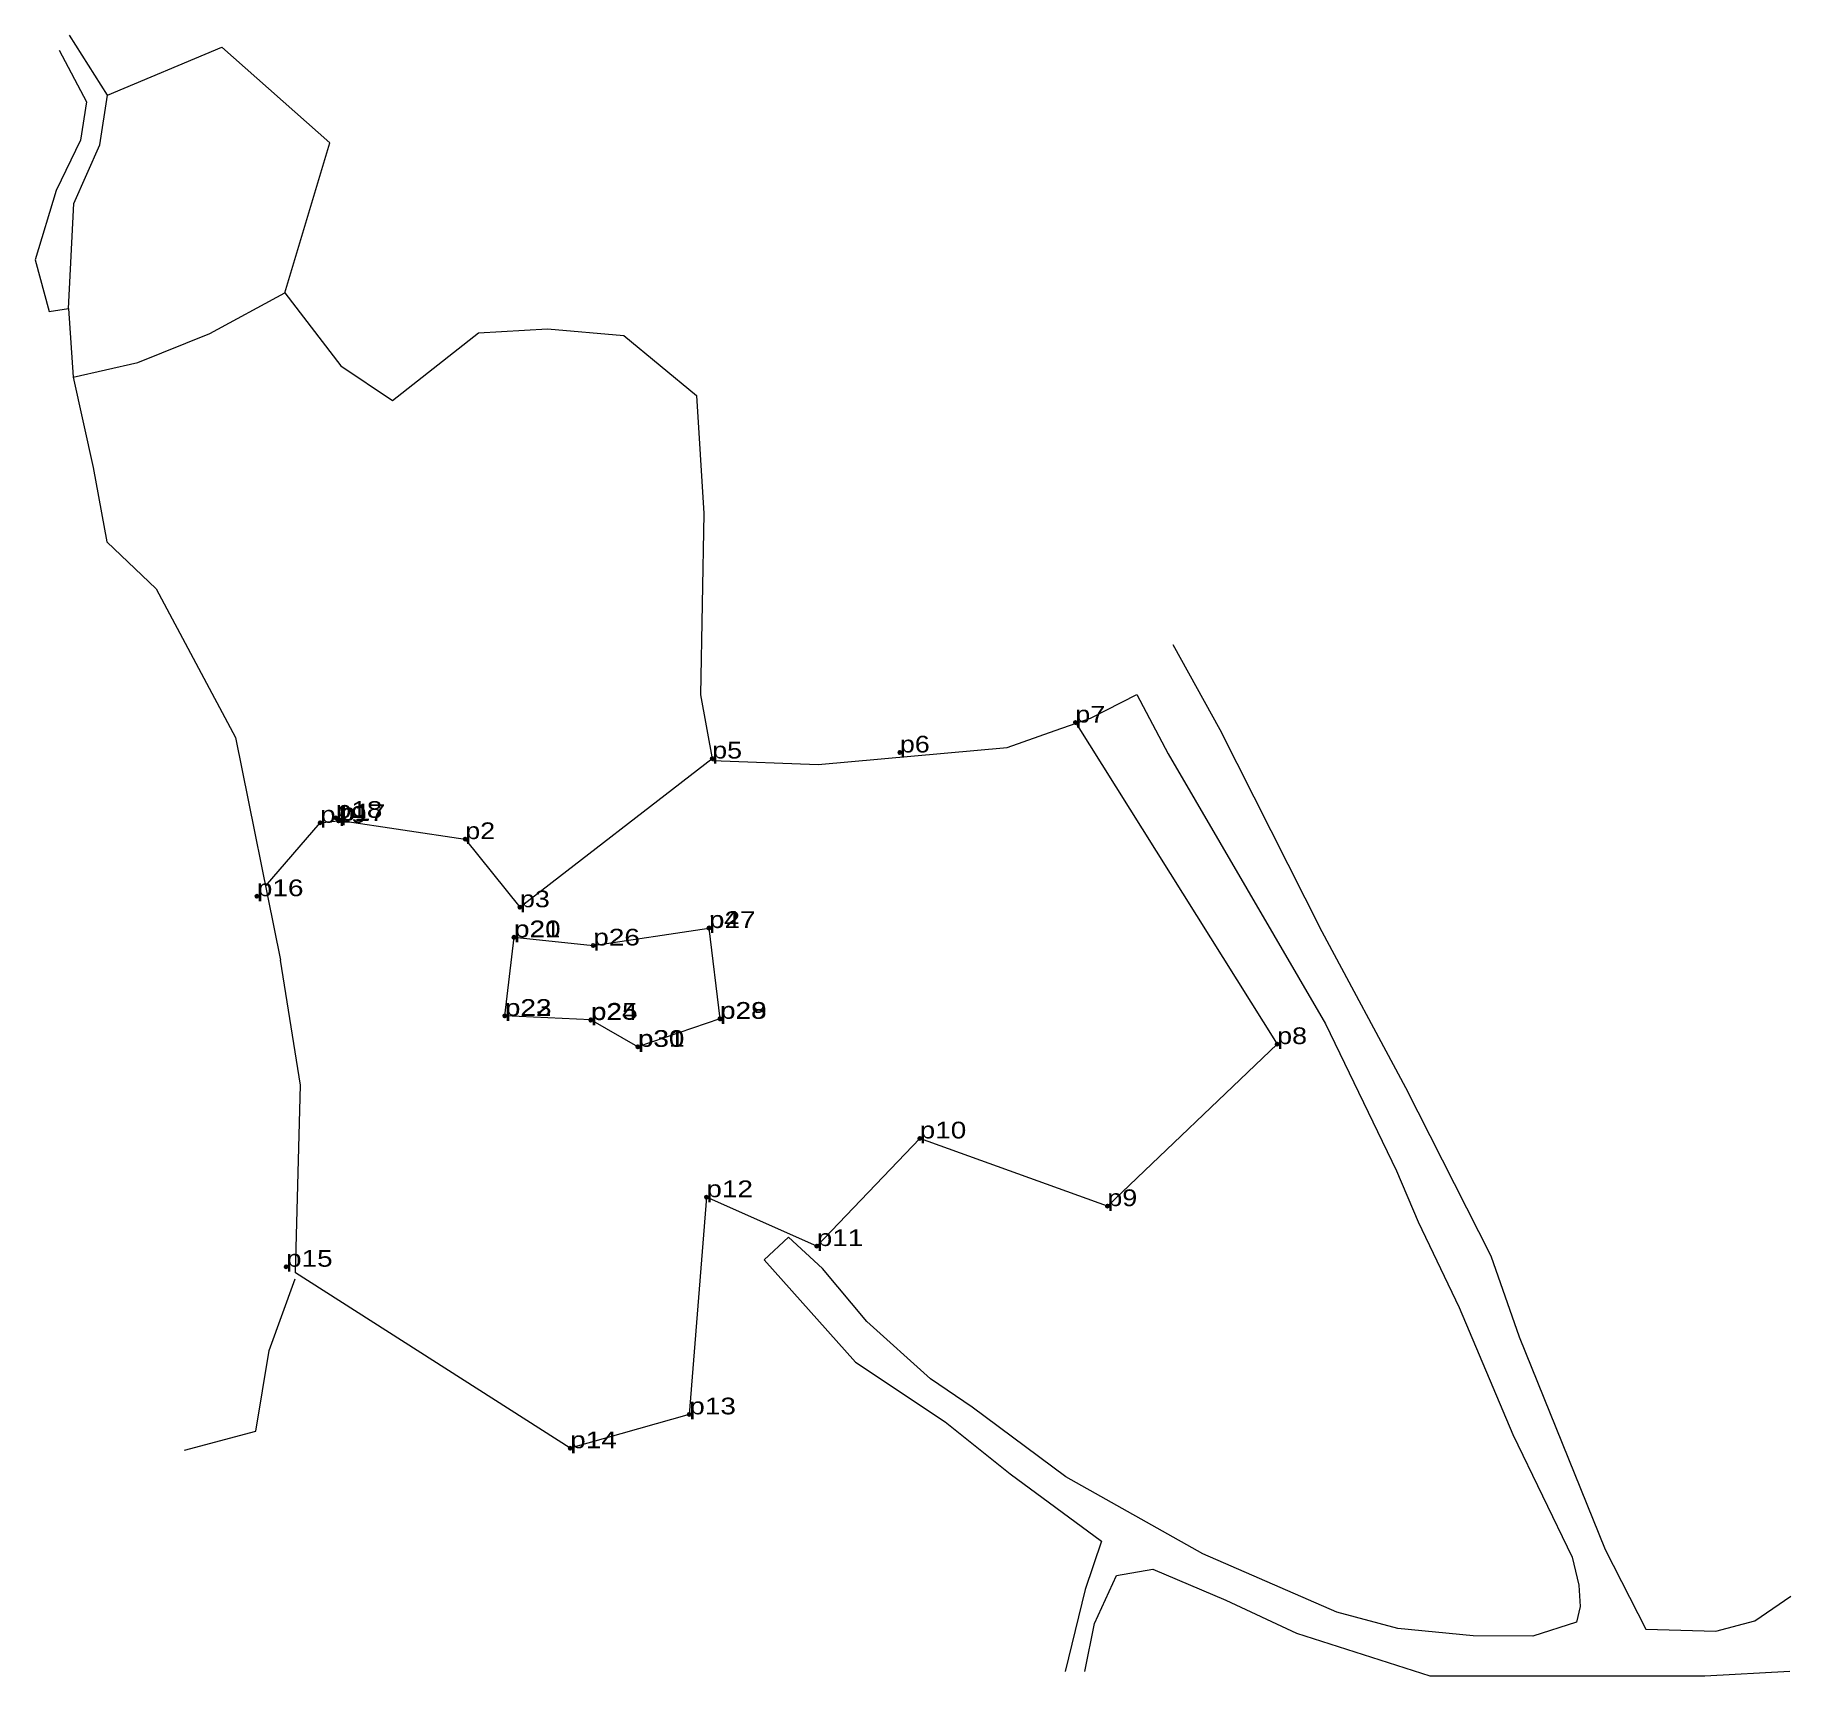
# Model space of a CAD drawing. Header units: metres. Extents: x 551755 to 551945, y 1837736 to 1837913.
import ezdxf

# ---------------------------------------------------------------- set-up
doc = ezdxf.new("R2010")
doc.units = ezdxf.units.M
doc.header["$LTSCALE"] = 0.72
doc.header["$PDMODE"] = 32
doc.header["$PDSIZE"] = 0.36
doc.layers.add('10', color=7, linetype='Continuous', lineweight=13)
doc.layers.add('23', color=7, linetype='Continuous', lineweight=13)
doc.layers.add('12', color=7, linetype='Continuous')
doc.layers.add('7', color=7, linetype='Continuous')

msp = doc.modelspace()

# ---------------------------------------------------------------- linework, layer by layer
at = {"layer": '10'}
for p, q in [((551763.27, 1837906.69), (551775.59, 1837911.86)), ((551775.59, 1837911.86), (551787.22, 1837901.54)), ((551759.06, 1837883.73), (551759.57, 1837876.33)), ((551867.53, 1837839.11), (551889.27, 1837804.48))]:
    msp.add_line(p, q, dxfattribs=at)
for points in [[(551759.57, 1837876.33), (551766.52, 1837877.91), (551774.28, 1837881.03), (551782.37, 1837885.4), (551787.22, 1837901.54)], [(551782.37, 1837885.4), (551788.4, 1837877.54), (551793.97, 1837873.82), (551803.25, 1837881.11), (551810.66, 1837881.53), (551818.88, 1837880.82), (551826.73, 1837874.35), (551827.49, 1837861.63), (551827.16, 1837842.09), (551828.43, 1837835.01), (551839.83, 1837834.58), (551860.19, 1837836.44), (551865.37, 1837838.27)], [(551759.57, 1837876.33), (551761.71, 1837866.58), (551763.18, 1837858.58), (551768.5, 1837853.51), (551777.07, 1837837.5), (551781.91, 1837813.51)], [(551759.57, 1837876.33), (551761.71, 1837866.58), (551763.18, 1837858.58), (551768.5, 1837853.51), (551777.07, 1837837.5), (551781.91, 1837813.51)], [(551865.37, 1837838.27), (551869.16, 1837839.57), (551874.15, 1837842.14)], [(551828.43, 1837835.01), (551839.83, 1837834.58), (551860.19, 1837836.44), (551865.37, 1837838.27)], [(551780.3, 1837821.5), (551786.17, 1837828.32), (551788.36, 1837828.57), (551801.81, 1837826.56), (551807.7, 1837819.22), (551828.41, 1837835.24)], [(551783.51, 1837779.86), (551784.07, 1837800.05), (551781.91, 1837813.51)], [(551889.27, 1837804.48), (551870.98, 1837787.03), (551850.76, 1837794.32), (551839.67, 1837782.73), (551827.78, 1837787.99), (551825.94, 1837764.6), (551813.11, 1837760.95), (551783.51, 1837779.86)], [(551771.57, 1837760.74), (551779.26, 1837762.8), (551780.68, 1837771.49), (551783.49, 1837779.21)]]:
    msp.add_lwpolyline(points, dxfattribs=at)
msp.add_lwpolyline([(551807.06, 1837815.99), (551815.6, 1837815.1), (551828.06, 1837816.98), (551829.24, 1837807.21), (551820.41, 1837804.19), (551815.35, 1837807.11), (551806.07, 1837807.52)], close=True, dxfattribs=at)
at = {"layer": '23'}
msp.add_line((551903.1, 1837799.82), (551912.27, 1837781.68), dxfattribs=at)
for points in [[(551759.06, 1837883.73), (551759.64, 1837895.03), (551762.43, 1837901.33), (551763.27, 1837906.69), (551759.17, 1837913.16)], [(551758.05, 1837911.55), (551761.02, 1837905.96), (551760.35, 1837901.83), (551757.73, 1837896.42), (551755.47, 1837888.97), (551756.99, 1837883.38), (551759.06, 1837883.73)], [(551878.02, 1837847.53), (551883.11, 1837838.36), (551894.08, 1837816.62), (551903.1, 1837799.82)], [(551874.15, 1837842.14), (551877.53, 1837835.75), (551894.47, 1837806.67), (551902.14, 1837790.82), (551904.46, 1837785.35), (551908.89, 1837776.12), (551914.66, 1837762.42), (551921.04, 1837749.2), (551921.75, 1837746.21), (551921.92, 1837743.91), (551921.52, 1837742.23), (551916.8, 1837740.69), (551910.39, 1837740.75), (551902.28, 1837741.55), (551895.71, 1837743.28), (551881.27, 1837749.56), (551866.51, 1837757.88), (551856.42, 1837765.36), (551851.94, 1837768.44), (551845.08, 1837774.6), (551840.29, 1837780.3)], [(551834.02, 1837781.24), (551836.64, 1837783.69), (551840.29, 1837780.3)], [(551834.02, 1837781.24), (551843.83, 1837770.23), (551853.52, 1837763.78), (551860.5, 1837758.21), (551870.34, 1837750.95), (551868.59, 1837745.73), (551866.44, 1837736.89)], [(551834.02, 1837781.24), (551843.83, 1837770.23), (551853.52, 1837763.78), (551860.5, 1837758.21), (551870.34, 1837750.95), (551868.59, 1837745.73), (551866.44, 1837736.89)], [(551912.27, 1837781.68), (551915.35, 1837772.96), (551924.62, 1837750.04), (551928.99, 1837741.47), (551936.51, 1837741.25), (551940.71, 1837742.35), (551944.61, 1837745.01)], [(551868.56, 1837736.89), (551869.59, 1837742.08), (551871.97, 1837747.23), (551875.89, 1837747.92), (551883.75, 1837744.57), (551891.36, 1837741.02), (551905.72, 1837736.43), (551928.57, 1837736.43), (551935.34, 1837736.45), (551944.5, 1837736.94)]]:
    msp.add_lwpolyline(points, dxfattribs=at)
at = {"layer": '7'}
for p in [(551867.53, 1837839.11), (551848.63, 1837835.89), (551828.41, 1837835.24), (551786.17, 1837828.32), (551787.86, 1837828.85), (551788.17, 1837828.52), (551788.36, 1837828.57), (551801.81, 1837826.56), (551779.36, 1837820.41), (551807.7, 1837819.22), (551828.06, 1837816.98), (551828.09, 1837817), (551807.05, 1837815.97), (551807.06, 1837815.99), (551815.6, 1837815.1), (551806.07, 1837807.52), (551806.08, 1837807.52), (551815.34, 1837807.06), (551815.35, 1837807.11), (551829.24, 1837807.21), (551829.26, 1837807.2), (551820.39, 1837804.18), (551820.41, 1837804.19), (551889.27, 1837804.48), (551850.76, 1837794.32), (551827.78, 1837787.99), (551870.98, 1837787.03), (551839.67, 1837782.73), (551782.5, 1837780.5), (551825.94, 1837764.6), (551813.11, 1837760.95)]:
    msp.add_point(p, dxfattribs=at)

# ---------------------------------------------------------------- texts
at = {"layer": '12'}
for s, width, p in [('p7', 1.2, (551867.53, 1837839.11)), ('p6', 1.2, (551848.63, 1837835.89)), ('p5', 1.2, (551828.41, 1837835.24)), ('p19', 1.25, (551786.17, 1837828.32)), ('p18', 1.25, (551787.86, 1837828.85)), ('p17', 1.25, (551788.17, 1837828.52)), ('p1', 1.2, (551788.36, 1837828.57)), ('p2', 1.2, (551801.81, 1837826.56)), ('p16', 1.25, (551779.36, 1837820.41)), ('p3', 1.2, (551807.7, 1837819.22)), ('p27', 1.25, (551828.06, 1837816.98)), ('p4', 1.2, (551828.09, 1837817)), ('p21', 1.25, (551807.05, 1837815.97)), ('p20', 1.25, (551807.06, 1837815.99)), ('p26', 1.25, (551815.6, 1837815.1)), ('p22', 1.25, (551806.07, 1837807.52)), ('p23', 1.25, (551806.08, 1837807.52)), ('p24', 1.25, (551815.34, 1837807.06)), ('p25', 1.25, (551815.35, 1837807.11)), ('p28', 1.25, (551829.24, 1837807.21)), ('p29', 1.25, (551829.26, 1837807.2)), ('p30', 1.25, (551820.39, 1837804.18)), ('p31', 1.25, (551820.41, 1837804.19)), ('p8', 1.2, (551889.27, 1837804.48)), ('p10', 1.25, (551850.76, 1837794.32)), ('p12', 1.25, (551827.78, 1837787.99)), ('p9', 1.2, (551870.98, 1837787.03)), ('p11', 1.25, (551839.67, 1837782.73)), ('p15', 1.25, (551782.5, 1837780.5)), ('p13', 1.25, (551825.94, 1837764.6)), ('p14', 1.25, (551813.11, 1837760.95))]:
    msp.add_text(s, height=1.8, dxfattribs=dict(at, width=width)).set_placement(p)

doc.saveas('drawing.dxf')
